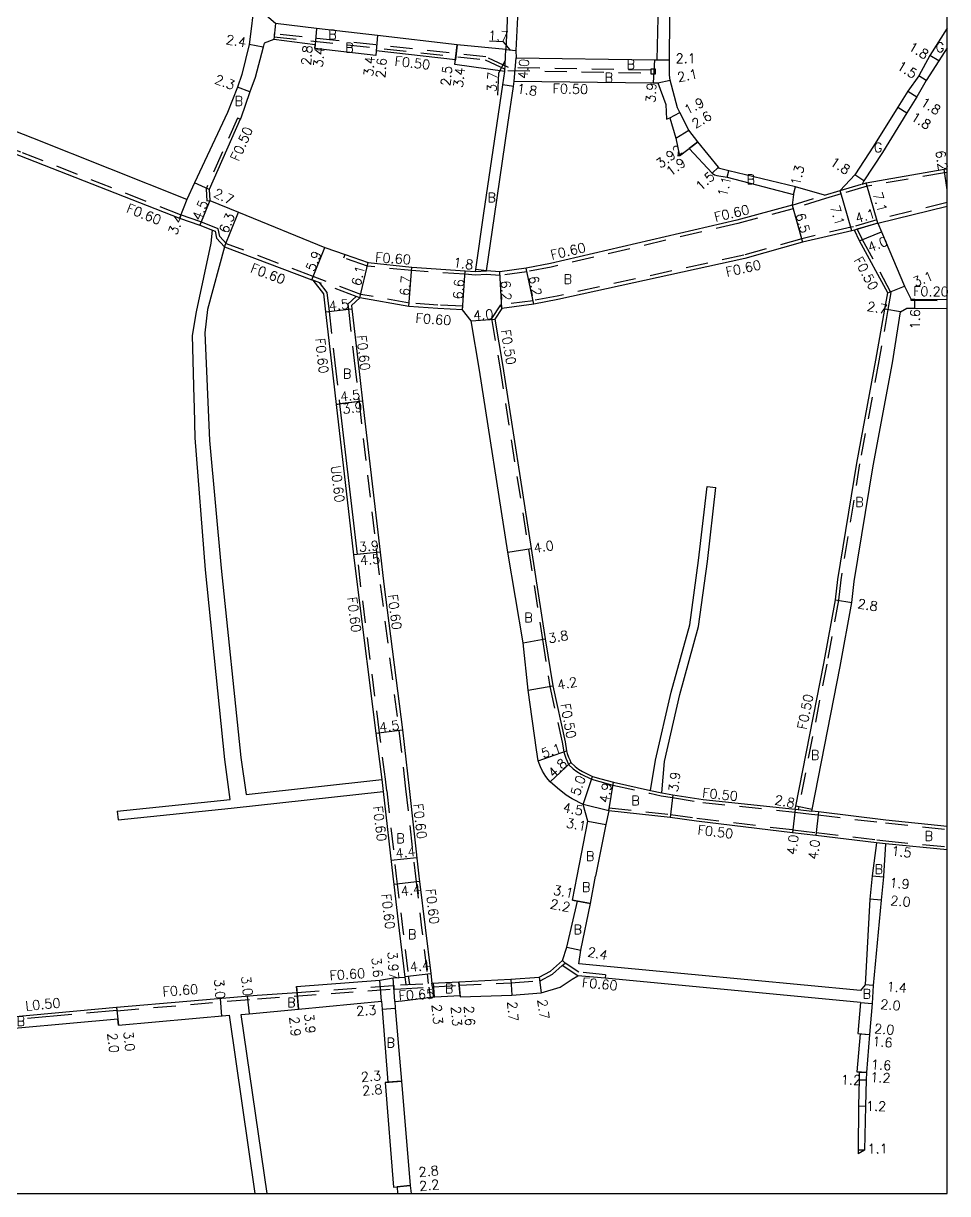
# Model space of a CAD drawing. Header units: metres. Extents: x -2400 to -1599, y -109200 to -108600.
# Drawn here: x -1756.3 to -1599.9, y -109200 to -109002.1 of the extents above; entities that cross this region are included whole.
import ezdxf

# ---------------------------------------------------------------- set-up
doc = ezdxf.new("R2010")
doc.units = ezdxf.units.M
doc.header["$LTSCALE"] = 2.5
doc.linetypes.add('22320', pattern=[2.5, 1.5, -1])
doc.linetypes.add('22330', pattern=[4, 3, -1])
for name, color, linetype in [('2101000', 7, 'Continuous'), ('2101001', 1, 'Continuous'), ('2102000', 4, 'Continuous'), ('2102001', 191, 'Continuous'), ('2231000', 4, 'Continuous'), ('2232000', 120, '22320'), ('2233000', 120, '22330'), ('2235000', 4, 'Continuous'), ('9201100', 215, 'Continuous'), ('9201500', 222, 'Continuous'), ('9201600', 215, 'Continuous'), ('9202100', 82, 'Continuous'), ('9202200', 82, 'Continuous'), ('9203500', 155, 'Continuous'), ('999', 7, 'Continuous')]:
    doc.layers.add(name, color=color, linetype=linetype)
doc.styles.add('Dm_Anotation', font='txt.shx', dxfattribs={"bigfont": 'pscdm.shx'})

msp = doc.modelspace()

# ---------------------------------------------------------------- linework, layer by layer
at = {"layer": '2101000'}
for points in [[(-1746.21, -108932.17), (-1726.81, -108940.89), (-1702.75, -108952.27), (-1699.9, -108953.61), (-1700.11, -108955.1), (-1709.94, -108976.51), (-1712.47, -108982.42), (-1715.19, -108988.77), (-1715.54, -108989.58), (-1716.15, -108991.73), (-1716.82, -108995.54), (-1717.42, -109000.19), (-1717.78, -109003.44), (-1718.11, -109005.66), (-1719.35, -109010.73), (-1720.05, -109012.88), (-1721.76, -109017.14), (-1727.31, -109029.04), (-1728.62, -109031.88)], [(-1676.1, -108964.56), (-1676.01, -108965.53), (-1674.62, -108980.06), (-1674.08, -108986.29), (-1674, -108991.31), (-1674, -108991.82), (-1674.68, -109006.49)], [(-1620.79, -109031.13), (-1625.7, -109029.74), (-1636.97, -109027.02), (-1638.51, -109026.62), (-1638.7, -109026.38), (-1642.17, -109022.12), (-1643.69, -109020.14), (-1645.21, -109017.18), (-1645.63, -109016.37), (-1646.86, -109011.68), (-1646.96, -109010.84), (-1647.01, -109008.27), (-1646.92, -109001.18), (-1646.93, -108996.69), (-1646.91, -108994.02), (-1646.67, -108985.91), (-1646.52, -108978.8), (-1646.51, -108978.37), (-1642.68, -108980.23), (-1615.35, -108992.92), (-1600, -108999.96)], [(-1674.68, -109006.49), (-1682.91, -109005.71), (-1696.39, -109004.14), (-1706.67, -109002.94), (-1713.65, -109002.12), (-1715.54, -109000.49)], [(-1600, -109002.9), (-1602.94, -109007.51), (-1604.8, -109010.97), (-1606.65, -109013.54), (-1608.35, -109016.26), (-1612.47, -109022.84), (-1615.64, -109027.71), (-1618.13, -109030.33)], [(-1715.56, -109005.4), (-1715.72, -109006.08), (-1717.04, -109011.22), (-1717.95, -109013.67), (-1719.5, -109018.09), (-1719.59, -109018.3), (-1724.86, -109030.18), (-1724.73, -109032.04), (-1719.87, -109034.02), (-1705.27, -109039.99), (-1701.85, -109041.19), (-1697.96, -109042.55), (-1690.54, -109043.3), (-1681.55, -109043.92), (-1679.8, -109044.05), (-1679.75, -109043.68), (-1678.37, -109034.16), (-1676.13, -109018.94), (-1675.2, -109012.47), (-1674.86, -109010.22)], [(-1674.86, -109010.22), (-1683.29, -109009.04), (-1683.2, -109008.24), (-1696.61, -109006.73), (-1696.67, -109007.49), (-1706.98, -109006.32), (-1706.93, -109005.72), (-1713.93, -109004.8), (-1715.56, -109005.4)], [(-1600, -109006.21), (-1601.43, -109008.42), (-1603.57, -109011.74), (-1605.15, -109014.48), (-1606.82, -109017.21), (-1610.96, -109023.89), (-1614.11, -109028.69), (-1614.37, -109029.25), (-1613.7, -109029.06), (-1600.55, -109026.75), (-1600, -109026.67)], [(-1728.62, -109031.88), (-1754.66, -109021.5), (-1763.63, -109017.99), (-1771.68, -109014.81), (-1779.19, -109011.6)], [(-1777.87, -109020.99), (-1773.26, -109018.37), (-1764.98, -109021.44), (-1756.91, -109024.43), (-1729.88, -109035.03), (-1726.44, -109036.2), (-1724.31, -109037.07)], [(-1620.79, -109031.13), (-1618.13, -109030.33)], [(-1611.77, -109035.89), (-1600, -109032.98)], [(-1611.77, -109035.89), (-1611.12, -109037.35), (-1607.21, -109046.52), (-1606.14, -109048.68), (-1605.46, -109048.7), (-1600, -109048.78)], [(-1615.71, -109037.05), (-1616.12, -109037.14), (-1624.47, -109039.1), (-1634.26, -109041.87), (-1665.89, -109048.79), (-1669.96, -109049.57), (-1675.35, -109050.29)], [(-1648.28, -109132.21), (-1646.42, -109132.53), (-1641.27, -109133.34), (-1625.71, -109134.99), (-1625.6, -109134.47), (-1620.88, -109110.34), (-1618.9, -109099.55), (-1618.51, -109096.11), (-1615.31, -109076.46), (-1612.06, -109059.05), (-1610.55, -109050.39), (-1610.07, -109047.66), (-1614.82, -109038.85), (-1615.71, -109037.05)], [(-1722.24, -109039.85), (-1707.49, -109045.45)], [(-1707.49, -109045.45), (-1707.29, -109045.53), (-1705.51, -109047.82), (-1705.17, -109050.88)], [(-1682, -109050.51), (-1686.19, -109050.33), (-1691.05, -109049.98), (-1699.38, -109048.49), (-1700.76, -109049.79), (-1700.7, -109050.37), (-1699.72, -109059), (-1698.9, -109066), (-1695.93, -109091.54), (-1695.31, -109096.9), (-1692.16, -109121.58), (-1691.02, -109131.48)], [(-1705.17, -109050.88), (-1704.18, -109059.59), (-1703.37, -109066.52), (-1702.78, -109066.45), (-1699.81, -109091.91), (-1700.41, -109091.97), (-1699.77, -109097.45), (-1696.63, -109122.15), (-1695.64, -109129.99)], [(-1680.54, -109052.41), (-1682, -109050.51)], [(-1675.35, -109050.29), (-1676.55, -109052.13), (-1675.2, -109060.09), (-1670.37, -109090.92), (-1667.99, -109106.19), (-1666.74, -109114.13), (-1664.66, -109123.58), (-1664.39, -109125.14), (-1664.27, -109125.54), (-1664.06, -109126.16), (-1663.86, -109126.65), (-1663.65, -109127.11), (-1662.95, -109127.77), (-1662.37, -109128.19), (-1661.69, -109128.6), (-1659.99, -109129.47), (-1658.6, -109129.84), (-1656.46, -109130.42), (-1650.19, -109131.81)], [(-1600, -109137.89), (-1610.37, -109136.83), (-1621.76, -109135.46), (-1622.92, -109135.32), (-1622.86, -109135.01), (-1618.13, -109110.86), (-1616.14, -109100.01), (-1615.73, -109096.47), (-1612.55, -109076.92), (-1609.29, -109059.49), (-1607.89, -109050.86), (-1606.83, -109050.24), (-1605.49, -109050.25), (-1600, -109050.29)], [(-1662.63, -109146.31), (-1660.78, -109136.99), (-1661.6, -109134.21), (-1663.43, -109133.22), (-1664.44, -109132.61), (-1665.93, -109131.45), (-1667.16, -109130.38), (-1667.5, -109129.97), (-1667.92, -109129.44), (-1668.46, -109128.53), (-1668.83, -109127.8), (-1669.05, -109127.28), (-1669.22, -109126.79), (-1669.49, -109124.95), (-1670.88, -109114.86), (-1671.74, -109106.83), (-1674.32, -109091.54), (-1679.15, -109060.74), (-1680.54, -109052.41)], [(-1695.39, -109131.97), (-1693.8, -109146.31)], [(-1691.02, -109131.48), (-1689.37, -109146.31)], [(-1611.98, -109140.66), (-1622.23, -109139.43), (-1626.18, -109138.96), (-1642.44, -109137.01), (-1646.88, -109136.4), (-1657.27, -109135.25), (-1657.77, -109137.57), (-1659.48, -109146.31)], [(-1611.98, -109140.66), (-1612.7, -109146.28)], [(-1600, -109141.86), (-1610.46, -109140.84), (-1610.8, -109146.31)], [(-1665.06, -109160.56), (-1664.33, -109158.33), (-1662.52, -109150.52), (-1663.4, -109150.35), (-1662.63, -109146.31)], [(-1662.32, -109161.15), (-1661.98, -109158.81), (-1660.36, -109150.92), (-1659.48, -109146.31)], [(-1610.8, -109146.31), (-1610.81, -109146.45), (-1611.16, -109150.35), (-1612.52, -109164.78), (-1612.7, -109167.83), (-1613.15, -109173.12), (-1613.69, -109179.51), (-1613.72, -109180.77), (-1613.82, -109185.19), (-1613.98, -109192.64)]]:
    msp.add_lwpolyline(points, dxfattribs=at)
for points in [[(-1648.11, -108977.58), (-1650.19, -108976.57), (-1669.76, -108967.47), (-1674.21, -108965.42), (-1672.8, -108979.92), (-1672.26, -108986.13), (-1672.2, -108991.29), (-1672.22, -108991.95), (-1672.99, -109006.64), (-1672.94, -109007.89), (-1649.55, -109008.26), (-1649.09, -109008.26), (-1648.9, -109001.16), (-1648.78, -108996.68), (-1648.73, -108994.94), (-1648.72, -108985.86), (-1648.18, -108978.74)], [(-1626.23, -109032.85), (-1635.58, -109035.34), (-1667.11, -109042.71), (-1671.22, -109043.5), (-1675.7, -109044.1), (-1677.94, -109043.94), (-1676.6, -109034.71), (-1674.31, -109019.19), (-1673.39, -109012.73), (-1673.27, -109011.88), (-1649.74, -109012.12), (-1648.95, -109012.12), (-1647.59, -109015.8), (-1647.51, -109018.28), (-1646.92, -109018.06), (-1645.9, -109021.47), (-1645.32, -109024.46), (-1643.68, -109023.24), (-1639.79, -109027.39), (-1639.38, -109027.67), (-1638.96, -109027.8), (-1637.23, -109028.09), (-1626, -109031)]]:
    msp.add_lwpolyline(points, close=True, dxfattribs=at)
at = {"layer": '2101000', "flags": 128}
for points in [[(-1693.8, -109146.31), (-1693.63, -109147.73), (-1692.69, -109155.53), (-1691.74, -109163.39)], [(-1689.37, -109146.31), (-1689.26, -109147.2), (-1688.32, -109155), (-1687.38, -109162.76)], [(-1612.7, -109146.28), (-1613.1, -109150.19)], [(-1613.1, -109150.19), (-1613.87, -109164.68), (-1614.68, -109165.65)], [(-1687.18, -109164.43), (-1682.59, -109164.16), (-1673.85, -109163.74), (-1669.02, -109163.4), (-1667.12, -109162.38), (-1665.06, -109160.56)], [(-1709.98, -109165.97), (-1710.07, -109164.98), (-1695.99, -109163.89), (-1693.73, -109163.53), (-1691.74, -109163.39)], [(-1693.46, -109167.49), (-1692.23, -109167.4), (-1687.29, -109166.8), (-1686.79, -109166.74), (-1686.7, -109166.74), (-1682.42, -109166.49), (-1682.41, -109166.73), (-1673.66, -109166.43), (-1668.67, -109166.07), (-1665.45, -109165.11), (-1663.47, -109163.72), (-1662.51, -109163.15)], [(-1687.38, -109162.76), (-1687.18, -109164.43)], [(-1740.52, -109168.47), (-1716.75, -109166.45), (-1709.98, -109165.97)], [(-1765.59, -109170.78), (-1740.52, -109168.47)], [(-1719.41, -109169.69), (-1718.09, -109169.57), (-1709.72, -109168.83), (-1695.69, -109167.44)], [(-1695.69, -109167.44), (-1695.6, -109168.81), (-1694.62, -109181.17), (-1695.07, -109181.2), (-1693.66, -109198.94), (-1693.06, -109198.87), (-1692.99, -109200)], [(-1693.46, -109167.49), (-1693.36, -109168.63), (-1692.3, -109180.97), (-1690.85, -109198.64), (-1690.69, -109200)], [(-1614.69, -109167.66), (-1615.14, -109172.95), (-1614.74, -109172.99)], [(-1740.2, -109171.5), (-1740.31, -109170.5), (-1765.34, -109172.76)], [(-1740.2, -109171.5), (-1721.41, -109169.85)], [(-1614.74, -109172.99), (-1615.29, -109179.42), (-1614.89, -109179.44), (-1614.92, -109180.74), (-1615.02, -109185.16), (-1615.08, -109192.64), (-1615.09, -109193.27)]]:
    msp.add_lwpolyline(points, dxfattribs=at)
at = {"layer": '2101001', "flags": 128}
msp.add_lwpolyline([(-1613.98, -109192.64), (-1615.09, -109193.27)], dxfattribs=at)
at = {"layer": '2102000'}
for points in [[(-1740.4, -109135.3), (-1721.3, -109133.36), (-1722.17, -109126.6), (-1725.48, -109094.49), (-1727.21, -109072.15), (-1727.34, -109067.06), (-1727.38, -109065.52), (-1727.64, -109054.89), (-1726.97, -109050.87), (-1724.52, -109039.25), (-1724.31, -109037.07)], [(-1722.24, -109039.85), (-1725.13, -109050.47), (-1725.57, -109054.42), (-1724.79, -109072.65), (-1722.79, -109094.24), (-1719.49, -109126.27), (-1718.57, -109132.51), (-1695.64, -109129.99)], [(-1650.19, -109131.81), (-1649.34, -109126.71), (-1646.7, -109115.18), (-1643.54, -109103.79), (-1642.07, -109092.95), (-1640.62, -109080.43)], [(-1648.28, -109132.21), (-1647.85, -109126.94), (-1645.25, -109115.56), (-1642.07, -109104.1), (-1640.58, -109093.12), (-1639.13, -109080.6)], [(-1740.25, -109136.79), (-1721.12, -109134.8), (-1695.39, -109131.97)]]:
    msp.add_lwpolyline(points, dxfattribs=at)
at = {"layer": '2102000', "flags": 128}
for points in [[(-1614.68, -109165.65), (-1662.32, -109161.15)], [(-1614.69, -109167.66), (-1657.89, -109163.58), (-1662.51, -109163.15)], [(-1717.07, -109200), (-1721.41, -109169.85)], [(-1715.05, -109200), (-1719.41, -109169.69)]]:
    msp.add_lwpolyline(points, dxfattribs=at)
at = {"layer": '2102001'}
for points in [[(-1640.62, -109080.43), (-1639.13, -109080.6)], [(-1740.4, -109135.3), (-1740.25, -109136.79)]]:
    msp.add_lwpolyline(points, dxfattribs=at)
at = {"layer": '2231000'}
msp.add_lwpolyline([(-1703.37, -109066.52), (-1700.41, -109091.97)], dxfattribs=at)
at = {"layer": '2232000'}
for points in [[(-1650.15, -109010), (-1674.22, -109009.56), (-1678.03, -109007.74), (-1713.83, -109003.83), (-1713.88, -109004.33), (-1678.17, -109008.22), (-1674.34, -109010.05), (-1650.15, -109010.5)], [(-1682, -109050.51), (-1681.96, -109049.91), (-1686.16, -109049.74), (-1690.98, -109049.39), (-1699.22, -109047.91), (-1707.28, -109044.89), (-1721.9, -109039.34), (-1723.05, -109038.13), (-1723.34, -109036.82), (-1726.23, -109035.64), (-1729.67, -109034.47), (-1756.7, -109023.86), (-1764.77, -109020.87), (-1773.31, -109017.71), (-1777.96, -109020.35)], [(-1719.59, -109018.3), (-1720.05, -109018.1), (-1725.37, -109030.1), (-1725.23, -109032.07), (-1724.73, -109032.04)], [(-1600, -109027.28), (-1600.46, -109027.35), (-1613.56, -109029.64), (-1617.96, -109030.91), (-1620.61, -109031.7), (-1626.07, -109033.42), (-1635.43, -109035.93), (-1666.98, -109043.29), (-1671.13, -109044.09), (-1675.69, -109044.7), (-1677.94, -109044.54), (-1679.81, -109044.65), (-1681.59, -109044.52), (-1690.59, -109043.9), (-1698.09, -109043.14), (-1702.05, -109041.75), (-1701.85, -109041.19)], [(-1618.13, -109030.33), (-1614.37, -109029.25)], [(-1626.23, -109032.85), (-1620.79, -109031.13)], [(-1600, -109032.36), (-1611.93, -109035.31), (-1615.85, -109036.47), (-1616.25, -109036.55), (-1624.62, -109038.52), (-1634.4, -109041.28), (-1666.01, -109048.2), (-1670.06, -109048.98), (-1675.57, -109049.71), (-1675.35, -109050.29)], [(-1611.77, -109035.89), (-1615.22, -109036.91), (-1615.71, -109037.05)], [(-1724.31, -109037.07), (-1723.86, -109037.25), (-1723.6, -109038.43), (-1722.24, -109039.85)], [(-1615.22, -109036.91), (-1614.38, -109038.62), (-1609.55, -109047.58), (-1610.05, -109050.48), (-1611.56, -109059.14), (-1614.82, -109076.55), (-1618.01, -109096.18), (-1618.4, -109099.62), (-1620.39, -109110.43), (-1625.11, -109134.56), (-1625.21, -109135.05)], [(-1699.38, -109048.49), (-1700, -109048.25), (-1707.29, -109045.53)], [(-1679.8, -109044.05), (-1677.94, -109043.94)], [(-1706.22, -109045.93), (-1704.94, -109047.59), (-1704.57, -109050.81)], [(-1700, -109048.25), (-1701.39, -109049.56), (-1701.29, -109050.44), (-1700.32, -109059.07), (-1699.5, -109066.07), (-1696.53, -109091.61), (-1695.9, -109096.97), (-1692.76, -109121.65)], [(-1675.57, -109049.71), (-1677.08, -109052.02), (-1675.69, -109060.17), (-1670.86, -109090.99), (-1668.48, -109106.28), (-1667.24, -109114.22), (-1665.16, -109123.67), (-1664.88, -109125.26), (-1664.75, -109125.69), (-1664.52, -109126.34), (-1664.32, -109126.84), (-1664.07, -109127.4), (-1663.27, -109128.16), (-1662.64, -109128.61), (-1661.92, -109129.04), (-1660.18, -109129.93), (-1658.75, -109130.32), (-1656.58, -109130.91), (-1650.29, -109132.3), (-1648.38, -109132.7), (-1646.5, -109133.02), (-1641.34, -109133.83), (-1625.76, -109135.48), (-1622.98, -109135.82), (-1621.82, -109135.96), (-1610.43, -109137.32), (-1600, -109138.39)], [(-1606.14, -109048.68), (-1606.15, -109048.88), (-1605.47, -109048.9), (-1600, -109048.98)], [(-1704.57, -109050.81), (-1703.59, -109059.52), (-1702.78, -109066.45)], [(-1694.8, -109131.9), (-1695.05, -109129.91), (-1696.03, -109122.07), (-1699.18, -109097.37), (-1699.81, -109091.91)], [(-1692.76, -109121.65), (-1691.62, -109131.55)], [(-1695.64, -109129.99), (-1695.39, -109131.97)], [(-1694.8, -109131.9), (-1693.2, -109146.31)], [(-1691.62, -109131.55), (-1689.97, -109146.31)], [(-1650.19, -109131.81), (-1648.28, -109132.21)], [(-1657.27, -109135.25), (-1657.19, -109134.76), (-1646.81, -109135.9), (-1642.37, -109136.51), (-1626.12, -109138.46), (-1622.17, -109138.94), (-1611.92, -109140.17), (-1610.41, -109140.34), (-1600, -109141.36)], [(-1625.71, -109134.99), (-1625.21, -109135.05), (-1622.92, -109135.32)], [(-1610.46, -109140.84), (-1611.98, -109140.66)], [(-1687.11, -109165.02), (-1686.91, -109165.01), (-1682.56, -109164.76), (-1673.82, -109164.34), (-1668.85, -109163.99), (-1666.77, -109162.87), (-1665.13, -109161.42), (-1664.66, -109161.01)], [(-1709.98, -109165.97), (-1692.46, -109164.71), (-1687.18, -109164.43)], [(-1740.52, -109168.47), (-1740.47, -109169.07), (-1716.7, -109167.05), (-1693.6, -109165.39)], [(-1693.64, -109164.8), (-1693.6, -109165.44), (-1692.42, -109165.36), (-1687.1, -109165.07)], [(-1687.7, -109165.11), (-1687.49, -109166.83)], [(-1687.1, -109165.07), (-1686.89, -109166.75)]]:
    msp.add_lwpolyline(points, dxfattribs=at)
at = {"layer": '2232000', "flags": 128}
for points in [[(-1693.2, -109146.31), (-1693.03, -109147.65), (-1692.09, -109155.45), (-1691.16, -109163.19)], [(-1689.97, -109146.31), (-1689.86, -109147.27), (-1688.91, -109155.07), (-1687.98, -109162.84)], [(-1665.06, -109160.56), (-1664.66, -109161.01)], [(-1662.51, -109163.15), (-1665.13, -109161.42)], [(-1662.31, -109162.56), (-1664.66, -109161.01)], [(-1657.83, -109162.98), (-1662.31, -109162.56)], [(-1691.74, -109163.39), (-1691.58, -109164.66)], [(-1691.16, -109163.19), (-1690.97, -109164.63)], [(-1687.98, -109162.84), (-1687.78, -109164.45), (-1687.78, -109164.46)], [(-1687.1, -109165.07), (-1687.18, -109164.43)], [(-1657.83, -109162.98), (-1657.89, -109163.58)]]:
    msp.add_lwpolyline(points, dxfattribs=at)
at = {"layer": '2233000'}
msp.add_lwpolyline([(-1765.53, -109171.27), (-1740.48, -109168.97)], dxfattribs=at)
at = {"layer": '2235000', "flags": 128}
msp.add_lwpolyline([(-1650.15, -109010.64), (-1649.35, -109010.64), (-1649.35, -109009.84), (-1650.15, -109009.84)], close=True, dxfattribs=at)
at = {"layer": '9201100'}
for points in [[(-1713.65, -109002.12), (-1713.93, -109004.8)], [(-1706.67, -109002.94), (-1706.98, -109006.32)], [(-1706.67, -109002.94), (-1706.93, -109005.72)], [(-1696.39, -109004.14), (-1696.67, -109007.49)], [(-1696.39, -109004.14), (-1696.61, -109006.73)], [(-1715.72, -109006.08), (-1718.11, -109005.66)], [(-1683.29, -109009.04), (-1682.91, -109005.71)], [(-1682.91, -109005.71), (-1683.2, -109008.24)], [(-1674.86, -109010.22), (-1674.68, -109006.49)], [(-1674.68, -109006.49), (-1672.99, -109006.64)], [(-1673.27, -109011.88), (-1672.94, -109007.89)], [(-1601.43, -109008.42), (-1602.94, -109007.51)], [(-1649.55, -109008.26), (-1649.74, -109012.12)], [(-1649.09, -109008.26), (-1647.01, -109008.27)], [(-1648.95, -109012.12), (-1646.86, -109011.68)], [(-1603.57, -109011.74), (-1604.8, -109010.97)], [(-1717.95, -109013.67), (-1720.05, -109012.88)], [(-1673.39, -109012.73), (-1675.2, -109012.47)], [(-1606.65, -109013.54), (-1605.15, -109014.48)], [(-1646.92, -109018.06), (-1645.21, -109017.18)], [(-1608.35, -109016.26), (-1606.82, -109017.21)], [(-1645.9, -109021.47), (-1643.69, -109020.14)], [(-1645.32, -109024.46), (-1642.17, -109022.12)], [(-1642.17, -109022.12), (-1643.68, -109023.24)], [(-1638.7, -109026.38), (-1639.79, -109027.39)], [(-1637.23, -109028.09), (-1636.97, -109027.02)], [(-1614.11, -109028.69), (-1615.64, -109027.71)], [(-1600, -109030.24), (-1600.55, -109026.75)], [(-1724.86, -109030.18), (-1727.31, -109029.04)], [(-1626, -109031), (-1625.7, -109029.74)], [(-1611.77, -109035.89), (-1613.7, -109029.06)], [(-1728.62, -109031.88), (-1729.88, -109035.03)], [(-1616.12, -109037.14), (-1618.13, -109030.33)], [(-1724.73, -109032.04), (-1726.44, -109036.2)], [(-1626.23, -109032.85), (-1624.47, -109039.1)], [(-1722.24, -109039.85), (-1719.87, -109034.02)], [(-1611.77, -109035.89), (-1615.71, -109037.05)], [(-1614.82, -109038.85), (-1611.12, -109037.35)], [(-1707.49, -109045.45), (-1705.27, -109039.99)], [(-1699.38, -109048.49), (-1697.96, -109042.55)], [(-1691.05, -109049.98), (-1690.54, -109043.3)], [(-1677.94, -109043.94), (-1679.75, -109043.68)], [(-1669.96, -109049.57), (-1671.22, -109043.5)], [(-1682, -109050.51), (-1681.55, -109043.92)], [(-1675.35, -109050.29), (-1675.7, -109044.1)], [(-1610.07, -109047.66), (-1607.21, -109046.52)], [(-1605.49, -109050.25), (-1605.46, -109048.7)], [(-1705.17, -109050.88), (-1700.7, -109050.37)], [(-1607.89, -109050.86), (-1610.55, -109050.39)], [(-1680.54, -109052.41), (-1676.55, -109052.13)], [(-1698.9, -109066), (-1703.37, -109066.52)], [(-1698.9, -109066), (-1702.78, -109066.45)], [(-1674.32, -109091.54), (-1670.37, -109090.92)], [(-1695.93, -109091.54), (-1700.41, -109091.97)], [(-1695.93, -109091.54), (-1699.81, -109091.91)], [(-1618.9, -109099.55), (-1616.14, -109100.01)], [(-1671.74, -109106.83), (-1667.99, -109106.19)], [(-1670.88, -109114.86), (-1666.74, -109114.13)], [(-1696.63, -109122.15), (-1692.16, -109121.58)], [(-1669.22, -109126.79), (-1664.39, -109125.14)], [(-1667.16, -109130.38), (-1663.65, -109127.11)], [(-1661.6, -109134.21), (-1659.99, -109129.47)], [(-1657.27, -109135.25), (-1656.46, -109130.42)], [(-1646.42, -109132.53), (-1646.88, -109136.4)], [(-1657.27, -109135.25), (-1661.6, -109134.21)], [(-1622.86, -109135.01), (-1625.6, -109134.47)], [(-1625.71, -109134.99), (-1626.18, -109138.96)], [(-1621.76, -109135.46), (-1622.23, -109139.43)], [(-1660.78, -109136.99), (-1657.77, -109137.57)], [(-1610.46, -109140.84), (-1611.98, -109140.66)], [(-1694.1, -109143.63), (-1689.72, -109143.14)]]:
    msp.add_lwpolyline(points, dxfattribs=at)
at = {"layer": '9201100', "flags": 128}
for points in [[(-1612.7, -109146.28), (-1610.81, -109146.45)], [(-1689.26, -109147.2), (-1693.63, -109147.73)], [(-1663.4, -109150.35), (-1660.36, -109150.92)], [(-1660.36, -109150.92), (-1662.52, -109150.52)], [(-1611.16, -109150.35), (-1613.1, -109150.19)], [(-1664.33, -109158.33), (-1661.98, -109158.81)], [(-1695.69, -109167.44), (-1695.99, -109163.89)], [(-1693.46, -109167.49), (-1693.73, -109163.53)], [(-1691.75, -109163.26), (-1687.38, -109162.76)], [(-1686.98, -109164.42), (-1686.79, -109166.74)], [(-1682.59, -109164.16), (-1682.41, -109166.73)], [(-1682.42, -109166.49), (-1682.59, -109164.16)], [(-1673.85, -109163.74), (-1673.66, -109166.43)], [(-1669.02, -109163.4), (-1668.67, -109166.07)], [(-1710.07, -109164.98), (-1709.72, -109168.83)], [(-1709.72, -109168.83), (-1709.98, -109165.97)], [(-1612.52, -109164.78), (-1613.87, -109164.68)], [(-1740.52, -109168.47), (-1740.2, -109171.5)], [(-1740.52, -109168.47), (-1740.31, -109170.5)], [(-1722.99, -109166.98), (-1722.74, -109169.97)], [(-1718.42, -109166.59), (-1718.09, -109169.57)], [(-1614.69, -109167.66), (-1612.7, -109167.83)], [(-1695.6, -109168.81), (-1693.36, -109168.63)], [(-1615.14, -109172.95), (-1613.15, -109173.12)], [(-1614.74, -109172.99), (-1613.15, -109173.12)], [(-1613.69, -109179.51), (-1615.29, -109179.42)], [(-1614.89, -109179.44), (-1613.69, -109179.51)], [(-1695.07, -109181.2), (-1692.3, -109180.97)], [(-1692.3, -109180.97), (-1694.62, -109181.17)], [(-1614.92, -109180.74), (-1613.72, -109180.77)], [(-1615.02, -109185.16), (-1613.82, -109185.19)], [(-1613.98, -109192.64), (-1615.08, -109192.64)], [(-1693.66, -109198.94), (-1690.85, -109198.64)], [(-1690.85, -109198.64), (-1693.06, -109198.87)]]:
    msp.add_lwpolyline(points, dxfattribs=at)
at = {"layer": '9201600'}
for points in [[(-1673.91, -109006.56), (-1675.04, -109005.21), (-1677.44, -109005.09)], [(-1674.77, -109008.33), (-1675.92, -109010.49), (-1676.1, -109014.21)]]:
    msp.add_lwpolyline(points, dxfattribs=at)
at = {"layer": '9202200'}
msp.add_lwpolyline([(-1614.11, -109028.69), (-1615.64, -109027.71)], dxfattribs=at)
at = {"layer": '999'}
msp.add_lwpolyline([(-2400, -109200), (-1600, -109200), (-1600, -108600), (-2400, -108600)], close=True, dxfattribs=at)

# ---------------------------------------------------------------- texts
at = {"layer": '9201500', "style": 'Dm_Anotation'}
for s, rotation, p in [('2.4', 350.0059, (-1722.11, -109005.54)), ('1.7', 357.0712, (-1677.68, -109004.88)), ('2.8', 84.6322, (-1707.69, -109009.26)), ('3.4', 84.6322, (-1705.66, -109009.58)), ('1.8', 328.9222, (-1606.71, -109006.47)), ('3.4', 85.2124, (-1697.13, -109011.12)), ('2.6', 85.2124, (-1695.1, -109011.39)), ('2.1', 359.8537, (-1645.96, -109008.79)), ('2.5', 83.528, (-1684.11, -109012.75)), ('3.4', 83.528, (-1681.96, -109013.03)), ('4.0', 85.3685, (-1671.02, -109011.55)), ('2.1', 12.0095, (-1645.47, -109012.03)), ('1.5', 327.9544, (-1608.68, -109009.68)), ('2.3', 339.3468, (-1724.07, -109012.17)), ('3.7', 87.3424, (-1676.27, -109013.73)), ('1.8', 351.7659, (-1672.87, -109013.86)), ('3.9', 87.1306, (-1649.38, -109015.55)), ('1.9', 27.2194, (-1643.97, -109017.54)), ('1.8', 327.8548, (-1604.66, -109015.84)), ('2.6', 30.967, (-1642.6, -109019.93)), ('1.8', 327.9532, (-1606.3, -109018.31)), ('3.92', 36.5019, (-1648.51, -109026.68)), ('6.2', 279.044, (-1602.01, -109023.68)), ('1.9', 36.5019, (-1646.82, -109028.02)), ('1.8', 327.5603, (-1619.97, -109025.91)), ('1.5', 42.6416, (-1641.69, -109030.5)), ('1.3', 76.5645, (-1624.95, -109029.63)), ('1.1', 76.3296, (-1637.32, -109031.52)), ('2.7', 335.0109, (-1724.25, -109031.35)), ('7.1', 285.7244, (-1612.6, -109030.87)), ('4.5', 67.708, (-1726.28, -109035.56)), ('7.1', 286.4605, (-1619.83, -109033.11)), ('4.1', 16.455, (-1615.3, -109035.87)), ('3.4', 68.2838, (-1730.35, -109038)), ('6.3', 67.8332, (-1721.74, -109037.74)), ('6.5', 285.7725, (-1625.69, -109034.41)), ('4.0', 22.0532, (-1613.07, -109040.81)), ('5.9', 67.8685, (-1707.08, -109044.17)), ('1.8', 351.7294, (-1683.67, -109043.25)), ('6.1', 76.5302, (-1699.26, -109046.61)), ('6.7', 85.56, (-1691.02, -109048.23)), ('6.6', 86.0087, (-1681.99, -109048.81)), ('6.2', 273.2522, (-1675.52, -109045.59)), ('6.2', 281.754, (-1670.82, -109044.95)), ('3.1', 21.6868, (-1605.42, -109046.67)), ('4.5', 6.4502, (-1704.53, -109050.7)), ('2.7', 350.1041, (-1613.67, -109050.68)), ('4.0', 4.0501, (-1680.15, -109052.28)), ('1.6', 89.0826, (-1604.67, -109053.84)), ('4.5', 6.6427, (-1702.62, -109066.03)), ('3.9', 6.6427, (-1702.22, -109068.11)), ('3.9', 5.5389, (-1699.46, -109091.46)), ('4.0', 8.9041, (-1669.85, -109091.64)), ('4.5', 5.5389, (-1699.27, -109093.72)), ('2.8', 350.5433, (-1615.28, -109100.96)), ('3.8', 9.7077, (-1667.36, -109106.9)), ('4.2', 10.0412, (-1665.83, -109114.78)), ('4.5', 7.2638, (-1695.99, -109121.97)), ('5.1', 18.8232, (-1668.35, -109126.39)), ('4.8', 43.0297, (-1666.64, -109129.77)), ('3.9', 83.2554, (-1645.57, -109132.17)), ('5.0', 71.1979, (-1662.24, -109132.87)), ('4.9', 80.4185, (-1657.31, -109134.05)), ('2.8', 348.9174, (-1629.32, -109134.13)), ('4.5', 349.1947, (-1665.13, -109135.43)), ('3.1', 349.1947, (-1664.58, -109138.04)), ('4.0', 83.1556, (-1625.57, -109142.8)), ('4.0', 83.1547, (-1621.93, -109143.6)), ('4.4', 6.364, (-1693.25, -109143.28)), ('1.5', 353.3798, (-1609.53, -109142.79)), ('1.9', 354.9347, (-1609.84, -109148.18)), ('4.4', 6.8916, (-1692.35, -109149.67)), ('3.1', 349.3116, (-1666.76, -109149.4)), ('2.2', 349.3116, (-1667.29, -109151.73)), ('2.0', 355.2289, (-1609.67, -109151.2)), ('2.4', 348.3888, (-1660.97, -109159.84)), ('3.6', 274.873, (-1697.36, -109160.09)), ('3.97', 273.9746, (-1694.68, -109159.11)), ('4.4', 6.5128, (-1690.82, -109162.5)), ('3.0', 274.7706, (-1724, -109163.76)), ('3.0', 276.4132, (-1719.43, -109163.28)), ('1.4', 355.443, (-1610.31, -109165.75)), ('2.3', 4.5185, (-1699.92, -109169.96)), ('2.3', 274.7237, (-1687.18, -109168.04)), ('2.3', 274.1622, (-1683.92, -109168.35)), ('2.6', 274.1622, (-1681.73, -109168.29)), ('2.7', 274.0342, (-1674.39, -109167.53)), ('2.7', 277.4756, (-1669.32, -109167.22)), ('2.0', 355.1259, (-1611.37, -109168.74)), ('2.9', 275.1639, (-1711.26, -109170.11)), ('3.9', 275.1639, (-1708.76, -109169.62)), ('2.0', 355.1259, (-1612.42, -109172.85)), ('2.0', 275.9537, (-1742.04, -109172.88)), ('3.0', 275.9537, (-1739.34, -109172.62)), ('1.6', 355.1259, (-1612.73, -109175.01)), ('1.6', 356.9248, (-1612.94, -109178.96)), ('2.3', 4.7609, (-1699.12, -109181.09)), ('1.2', 358.7237, (-1618.01, -109181.53)), ('1.2', 356.9248, (-1613.05, -109181.09)), ('2.8', 4.7609, (-1698.9, -109183.41)), ('1.2', 358.7237, (-1613.76, -109185.97)), ('1.1', 0.2099, (-1613.5, -109193.2)), ('2.8', 6.0082, (-1689.35, -109197.2)), ('2.2', 6.0082, (-1689.23, -109199.56))]:
    msp.add_text(s, height=1.6, rotation=rotation, dxfattribs=at).set_placement(p)
at = {"layer": '9202100', "style": 'Dm_Anotation'}
for s, p in [('B', (-1704.69, -109004.77)), ('B', (-1701.83, -109006.98)), ('G', (-1601.95, -109006.94)), ('B', (-1654.24, -109009.8)), ('B', (-1657.95, -109012.03)), ('B', (-1720.53, -109016.01)), ('G', (-1612.43, -109023.86)), ('B', (-1633.94, -109029.25)), ('B', (-1677.78, -109032.32)), ('B', (-1664.9, -109046.13)), ('B', (-1702.23, -109062.12)), ('B', (-1615.55, -109083.84)), ('B', (-1671.56, -109103.38)), ('B', (-1623.06, -109126.63)), ('B', (-1653.46, -109134.33)), ('B', (-1603.85, -109140.31)), ('B', (-1693.21, -109140.72)), ('B', (-1661.12, -109143.73)), ('B', (-1612.3, -109145.92)), ('B', (-1661.81, -109148.97)), ('B', (-1663.24, -109156.13)), ('B', (-1691.24, -109156.94)), ('B', (-1684.97, -109166.11)), ('B', (-1614.32, -109167.01)), ('B', (-1711.67, -109168.48)), ('B', (-1757.41, -109171.65)), ('B', (-1694.87, -109175.28))]:
    msp.add_text(s, height=1.6, dxfattribs=at).set_placement(p)
at = {"layer": '9203500', "style": 'Dm_Anotation'}
for s, rotation, p in [('F0.50', 353.5795, (-1693.55, -109009.22)), ('F0.50', 358.7576, (-1666.79, -109013.89)), ('F0.50', 66.0885, (-1719.86, -109025.54)), ('F0.60', 338.5738, (-1738.97, -109033.98)), ('F0.60', 13.1452, (-1639.21, -109035.66)), ('F0.60', 13.1452, (-1666.9, -109042.07)), ('F0.60', 356.0525, (-1696.81, -109042.43)), ('F0.50', 298.3317, (-1615.86, -109042.09)), ('F0.60', 339.2014, (-1717.99, -109044.11)), ('F0.60', 12.3415, (-1637.28, -109044.93)), ('F0.20', 359.2176, (-1605.79, -109048.17)), ('F0.60', 355.8673, (-1689.97, -109052.7)), ('F0.60', 276.4522, (-1706.91, -109055.39)), ('F0.60', 276.4502, (-1699.89, -109054.9)), ('F0.50', 279.6584, (-1675.52, -109054)), ('U0.60', 276.6436, (-1704.27, -109076.95)), ('F0.60', 277.2621, (-1701.49, -109099.19)), ('F0.60', 277.263, (-1694.63, -109098.74)), ('F0.50', 78.918, (-1623.81, -109121.62)), ('F0.50', 280.7188, (-1665.43, -109117.23)), ('F0.50', 353.9489, (-1641.52, -109132.97)), ('F0.60', 277.1334, (-1697.15, -109134.53)), ('F0.60', 276.8708, (-1690.34, -109134.12)), ('F0.50', 353.1558, (-1642.3, -109139.24)), ('F0.60', 276.8916, (-1688.22, -109148.53)), ('F0.60', 276.8916, (-1695.72, -109149.38)), ('F0.60', 4.0931, (-1704.43, -109163.93)), ('F0.60', 354.6126, (-1661.85, -109165.07)), ('F0.60', 4.4381, (-1732.67, -109166.66)), ('F0.65', 3.086, (-1692.77, -109167.32)), ('L0.50', 5.4738, (-1755.87, -109169.07))]:
    msp.add_text(s, height=1.6, rotation=rotation, dxfattribs=at).set_placement(p)

doc.saveas('drawing.dxf')
